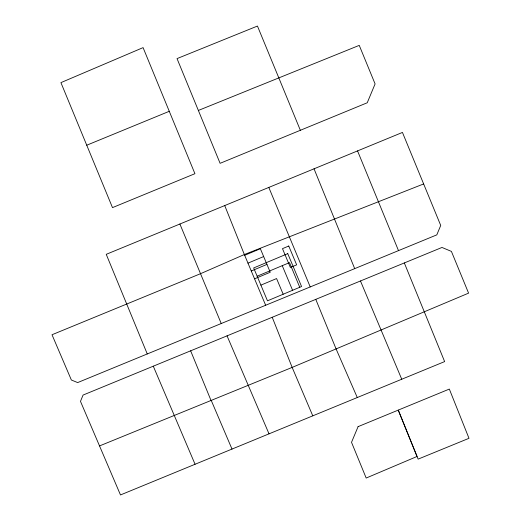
<?xml version="1.0" encoding="UTF-8"?>
<svg xmlns="http://www.w3.org/2000/svg" width="521" height="521" viewBox="0 0 521 521"><rect width="100%" height="100%" fill="white"/><g stroke="black" fill="none" stroke-linecap="round" stroke-linejoin="round"><path stroke-width="0.78" d="M244.681 255.303L260.363 248.719L270.243 272.242L254.561 278.826M247.976 263.144L263.659 256.56M251.265 270.985L266.947 264.401M257.146 276.208L289.494 262.63L299.751 287.273M260.897 285.137L276.579 278.553L283.17 294.235M147.261 353.935L106.238 254.326L402.446 132.432L440.72 225.443L436.806 234.867L77.662 382.583L71.364 379.998L52.009 334.749L200.644 273.649L244.356 254.528L423.645 183.939M86.74 145.222L169.273 111.305L194.926 173.695L112.497 207.619L60.918 82.624L143.08 47.619L169.273 111.305M300.356 130.289L367.24 102.767L375.094 83.92L359.243 45.373L198.364 110.452L177.029 58.606L257.452 26.05L278.82 77.896L300.356 130.289L220.103 163.32L198.364 110.452M404.322 262.936L444.634 361.594L120.488 494.95L80.481 401.359L83.067 395.068L441.984 247.455L451.407 251.402L468.587 293.141L292.157 367.409L99.531 445.924M357.269 397.516L336.175 349.142L315.765 299.334M227.039 335.837L269.025 433.85M312.769 415.817L292.157 367.409L272.223 317.263M211.22 400.375L232.008 449.089M195.062 464.263L153.285 366.185M401.737 379.216L360.467 280.962M282.245 265.671L292.581 290.288M265.651 305.254L244.356 254.528L224.727 205.574M179.888 224.01L221.223 323.521M268.816 187.443L310.223 286.915M357.543 150.901L398.5 250.614M190.64 350.809L211.018 400.473M314.033 168.797L354.684 268.615M358.09 426.64L351.519 442.322L366.185 478.044L417.041 456.474L398.265 410.105L418.135 459.125L468.991 438.304L449.33 389.076L358.09 426.64M288.751 246.023L282.48 248.654L290.379 267.475L296.651 264.844L288.751 246.023M287.755 253.636L253.675 267.944L267.481 300.825L301.561 286.517L287.755 253.636"/></g></svg>
